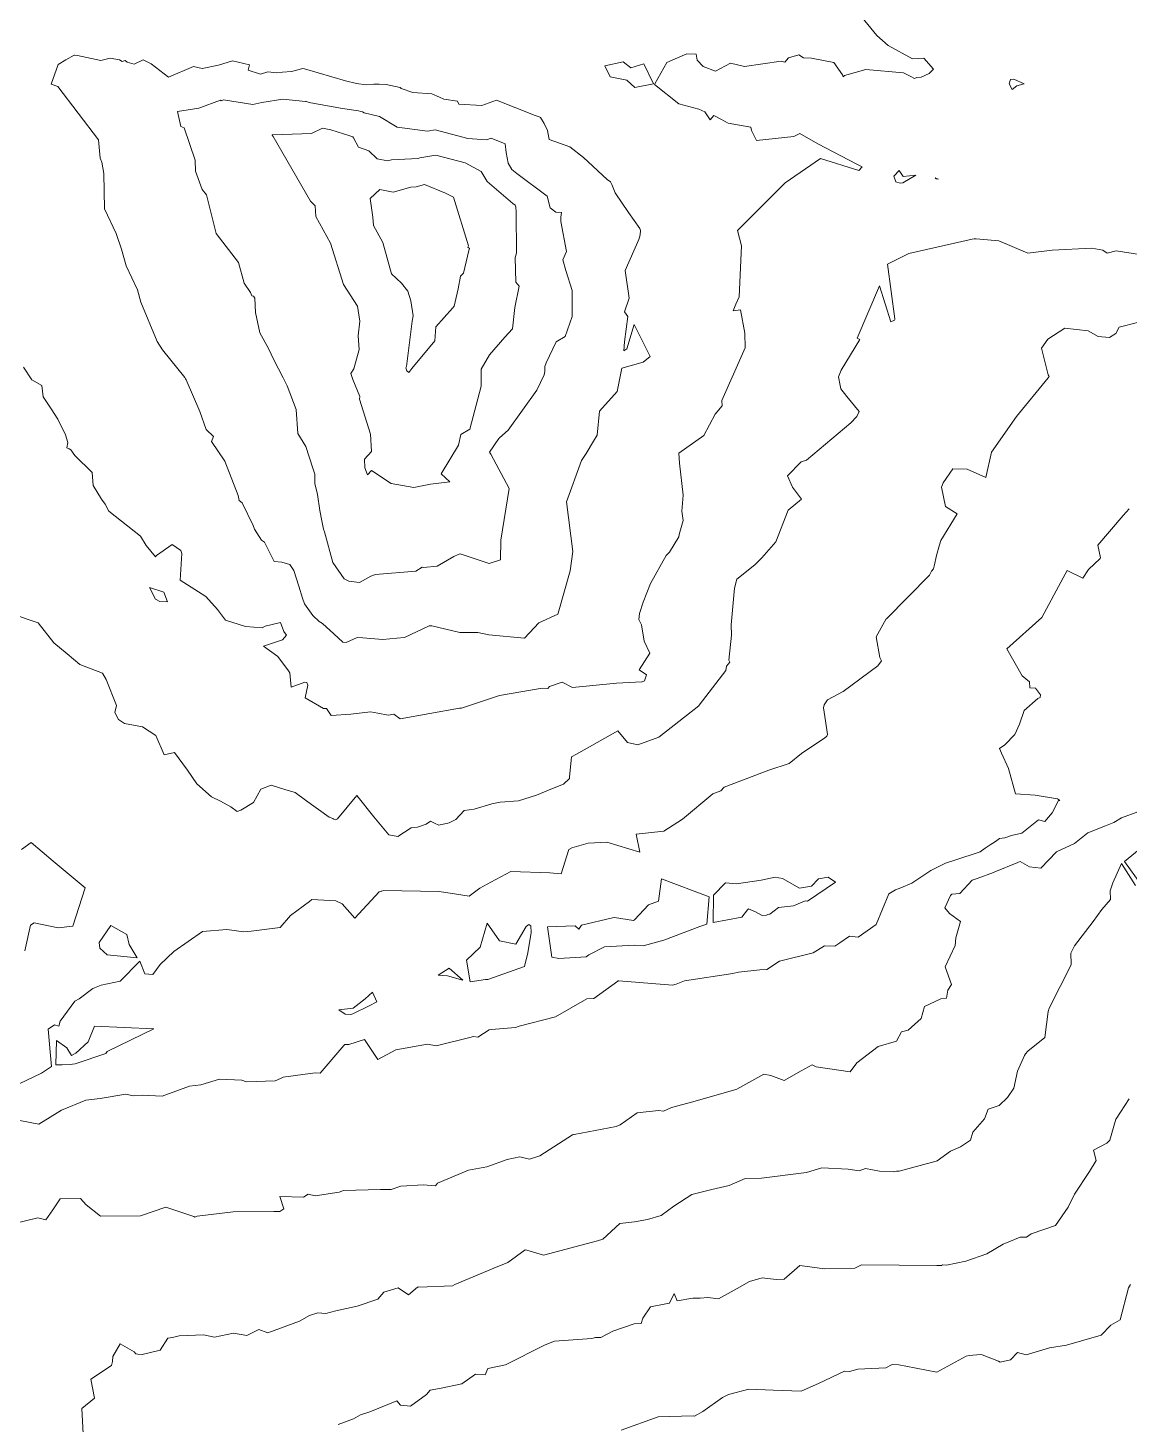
# Model space of a CAD drawing. Header units: inches. Extents: x 1412000 to 1412328, y 4931096 to 4931684.
# Drawn here: x 1412114.6 to 1412210.5, y 4931329.3 to 4931451 of the extents above; entities that cross this region are included whole.
import ezdxf

# ---------------------------------------------------------------- set-up
doc = ezdxf.new("R2010")
doc.units = ezdxf.units.IN
doc.header["$MEASUREMENT"] = 0

# ---------------------------------------------------------------- blocks, each defined once
blk = doc.blocks.new('CONTOURS')
at = {"color": 242, "lineweight": 0, "true_color": 0xcd2027}
for points in [[(1412186.71, 4931452.52), (1412188.55, 4931450.31), (1412189.54, 4931449.43), (1412191.64, 4931448.26), (1412192.64, 4931448.33), (1412193.48, 4931447.35), (1412193.09, 4931447), (1412192.41, 4931446.66), (1412192.02, 4931446.64), (1412191.84, 4931446.55), (1412191.51, 4931446.72), (1412190.86, 4931447.03), (1412187.59, 4931447.34), (1412185.73, 4931446.81), (1412185.61, 4931446.71), (1412185.55, 4931446.86), (1412184.8, 4931447.94), (1412182.87, 4931448.33), (1412182.16, 4931448.35), (1412181.76, 4931448.6), (1412180.85, 4931448.36), (1412180.52, 4931447.97), (1412180.21, 4931448.05), (1412177.03, 4931447.6), (1412175.81, 4931447.89), (1412174.5, 4931447.18), (1412173.41, 4931447.61), (1412172.89, 4931448.15), (1412172.8, 4931448.66), (1412172, 4931448.69), (1412170.99, 4931448.25), (1412170.27, 4931447.94), (1412169.21, 4931446.1), (1412169.19, 4931446.03), (1412171.31, 4931444.34), (1412173.05, 4931443.87), (1412173.56, 4931443.64), (1412174.02, 4931442.94), (1412174.34, 4931443.32), (1412174.97, 4931443.01), (1412175.61, 4931442.67), (1412177.57, 4931442.3), (1412177.62, 4931442.03), (1412178.06, 4931441.16), (1412181.32, 4931441.5), (1412181.83, 4931441.75), (1412183.4, 4931440.85), (1412186.79, 4931439.09), (1412187.27, 4931438.85), (1412186.98, 4931438.54), (1412183.65, 4931439.59), (1412180.56, 4931437.47), (1412176.42, 4931433.32), (1412176.76, 4931431.97), (1412176.55, 4931427.54), (1412176.27, 4931426.89), (1412176.04, 4931426.32), (1412176.68, 4931426.41), (1412177.06, 4931424.35), (1412177.08, 4931423.08), (1412175.04, 4931418.5), (1412175.09, 4931418.02), (1412174.48, 4931417.3), (1412173.48, 4931415.46), (1412171.31, 4931413.9), (1412171.35, 4931413.03), (1412171.69, 4931410.26), (1412171.57, 4931408.87), (1412171.69, 4931408.04), (1412171.32, 4931406.83), (1412171.29, 4931406.62), (1412170.5, 4931405.27), (1412170.21, 4931404.99), (1412168.83, 4931402.55), (1412168.21, 4931400.93), (1412167.87, 4931399.93), (1412167.82, 4931399.43), (1412168.05, 4931398.96), (1412168.29, 4931397.52), (1412168.78, 4931396.49), (1412167.86, 4931395.03), (1412168.5, 4931394.61), (1412168.31, 4931394.07), (1412168.1, 4931393.98), (1412168.07, 4931394), (1412165.86, 4931393.87), (1412162.05, 4931393.5), (1412161.15, 4931393.95), (1412160.05, 4931393.57), (1412159.89, 4931393.4), (1412159.4, 4931393.44), (1412155.69, 4931392.8), (1412152.38, 4931391.7), (1412152.38, 4931391.7), (1412152.21, 4931391.69), (1412147.04, 4931390.77), (1412146.49, 4931391.18), (1412145.99, 4931391.07), (1412145.08, 4931391.27), (1412144.45, 4931391.38), (1412142.73, 4931391.16), (1412141.01, 4931391.06), (1412140.61, 4931391.66), (1412140.35, 4931391.65), (1412138.75, 4931392.59), (1412138.99, 4931393.71), (1412138.9, 4931393.92), (1412138.72, 4931393.97), (1412137.53, 4931393.51), (1412137.42, 4931394.76), (1412137.32, 4931394.95), (1412136.39, 4931396.19), (1412135.14, 4931397.1), (1412136.8, 4931397.64), (1412137.12, 4931398.04), (1412136.89, 4931398.36), (1412136.62, 4931399.17), (1412135.27, 4931398.83), (1412135.01, 4931398.69), (1412133.56, 4931398.82), (1412131.82, 4931399.36), (1412131.13, 4931400.28), (1412130.11, 4931401.43), (1412127.87, 4931402.84), (1412128.03, 4931405.16), (1412127.92, 4931405.43), (1412127.19, 4931405.95), (1412125.81, 4931404.99), (1412125.72, 4931404.89), (1412124.9, 4931405.87), (1412124.43, 4931406.69), (1412121.66, 4931408.86), (1412121.33, 4931409.48), (1412121.01, 4931409.91), (1412120.29, 4931411.08), (1412120.22, 4931412.22), (1412118.7, 4931413.7), (1412118.35, 4931414.2), (1412118.2, 4931414.3), (1412118, 4931414.38), (1412118.09, 4931414.83), (1412117.89, 4931415.52), (1412117.22, 4931416.88), (1412116.65, 4931417.77), (1412115.94, 4931418.81), (1412115.83, 4931419.79), (1412114.95, 4931420.3), (1412114.22, 4931421.4)], [(1412213.46, 4931430.9), (1412209.39, 4931431.53), (1412208.62, 4931431.33), (1412208.22, 4931431.59), (1412207.27, 4931431.78), (1412203.81, 4931431.6), (1412201.69, 4931431.32), (1412199.17, 4931432.41), (1412197.52, 4931432.56), (1412197.21, 4931432.59), (1412197.02, 4931432.57), (1412196.84, 4931432.55), (1412191.33, 4931431.3), (1412189.47, 4931430.38), (1412190.1, 4931425.61), (1412190.11, 4931425.56), (1412190.09, 4931425.51), (1412189.77, 4931425.35), (1412188.79, 4931428.48), (1412186.82, 4931423.93), (1412187.08, 4931423.81), (1412185.43, 4931421.13), (1412185.2, 4931420.57), (1412185.35, 4931419.8), (1412185.4, 4931419.52), (1412185.92, 4931418.85), (1412187.01, 4931417.54), (1412186.79, 4931417.09), (1412186.27, 4931416.55), (1412182.41, 4931413.3), (1412181.96, 4931413.16), (1412180.78, 4931411.94), (1412181.21, 4931410.96), (1412181.98, 4931409.9), (1412180.81, 4931408.95), (1412179.76, 4931406.19), (1412178.53, 4931404.79), (1412177.92, 4931404.18), (1412176.35, 4931402.94), (1412176.14, 4931402.14), (1412175.85, 4931398.95), (1412175.89, 4931398.05), (1412175.67, 4931395.87), (1412175.75, 4931395.71), (1412175.44, 4931395.35), (1412175.41, 4931394.98), (1412173.08, 4931391.96), (1412173.05, 4931391.92), (1412173.04, 4931391.91), (1412169.57, 4931389.18), (1412167.74, 4931388.51), (1412166.83, 4931388.71), (1412165.98, 4931389.73), (1412162.4, 4931387.69), (1412161.95, 4931387.46), (1412161.78, 4931385.69), (1412161.78, 4931385.56), (1412161.27, 4931385.07), (1412160.3, 4931384.69), (1412158.9, 4931384.12), (1412157.35, 4931383.62), (1412155.73, 4931383.5), (1412155.03, 4931383.36), (1412153.48, 4931382.88), (1412152.62, 4931382.78), (1412151.88, 4931381.98), (1412151.29, 4931381.69), (1412150.41, 4931381.5), (1412150.02, 4931381.67), (1412149.68, 4931381.86), (1412149.31, 4931381.58), (1412148.55, 4931381.32), (1412148, 4931381.27), (1412146.84, 4931380.51), (1412146.05, 4931380.67), (1412144.75, 4931382.23), (1412143.26, 4931384.08), (1412141.59, 4931382.04), (1412141.39, 4931381.96), (1412141.26, 4931382.03), (1412141.16, 4931382.07), (1412140.85, 4931382.2), (1412138.78, 4931383.68), (1412137.89, 4931384.36), (1412136.99, 4931384.62), (1412135.79, 4931384.99), (1412134.89, 4931384.64), (1412134.26, 4931383.48), (1412133.15, 4931382.81), (1412132.85, 4931382.7), (1412132.28, 4931383.11), (1412131.38, 4931383.58), (1412130.6, 4931383.97), (1412129.33, 4931385.11), (1412128.51, 4931386.28), (1412127.37, 4931387.84), (1412126.49, 4931387.63), (1412125.76, 4931389.3), (1412124.59, 4931390.08), (1412123.03, 4931390.35), (1412122.51, 4931390.71), (1412122.17, 4931391.32), (1412122.33, 4931391.93), (1412121.44, 4931394.19), (1412121.11, 4931394.73), (1412119.13, 4931395.49), (1412118.02, 4931396.42), (1412116.86, 4931397.39), (1412115.52, 4931399.12), (1412114.65, 4931399.42), (1412113.02, 4931400.01)], [(1412159.26, 4931443.16), (1412159.57, 4931442.64), (1412159.87, 4931442.02), (1412160.02, 4931441.24), (1412161.8, 4931440.59), (1412163, 4931439.66), (1412165.06, 4931437.76), (1412165.34, 4931437.54), (1412165.46, 4931437.31), (1412165.77, 4931436.58), (1412166.92, 4931434.88), (1412167.9, 4931433.47), (1412167.96, 4931433.32), (1412167.93, 4931432.94), (1412167.83, 4931432.52), (1412166.64, 4931429.83), (1412166.97, 4931427.42), (1412166.57, 4931426.22), (1412166.87, 4931425.81), (1412166.58, 4931423.6), (1412166.52, 4931422.83), (1412166.78, 4931422.99), (1412167.41, 4931425.12), (1412168.33, 4931423.25), (1412168.8, 4931422.34), (1412168.21, 4931421.84), (1412166.34, 4931421.32), (1412165.94, 4931419.29), (1412164.38, 4931417.56), (1412164.18, 4931415.49), (1412163.86, 4931414.95), (1412163.23, 4931413.87), (1412162.84, 4931413.27), (1412161.53, 4931409.67), (1412162.08, 4931405.34), (1412161.85, 4931403.67), (1412160.79, 4931399.97), (1412160.77, 4931399.89), (1412160.75, 4931399.87), (1412159.12, 4931399.13), (1412158.71, 4931398.69), (1412157.86, 4931397.79), (1412154.76, 4931398.09), (1412153.8, 4931398.3), (1412152.24, 4931398.29), (1412149.79, 4931398.87), (1412149.57, 4931398.86), (1412147.42, 4931397.84), (1412146.73, 4931397.78), (1412145.53, 4931397.67), (1412143.78, 4931397.83), (1412143.28, 4931397.84), (1412142.33, 4931397.4), (1412142.03, 4931397.43), (1412141.26, 4931398.17), (1412140.28, 4931399.08), (1412139.97, 4931399.25), (1412139.44, 4931399.77), (1412138.69, 4931400.78), (1412138.52, 4931401.29), (1412138.2, 4931402.33), (1412137.78, 4931403.69), (1412137.41, 4931404.2), (1412136.74, 4931404.4), (1412136.07, 4931404.48), (1412135.21, 4931406.16), (1412134.96, 4931406.32), (1412134.35, 4931407.3), (1412134.22, 4931407.62), (1412133.26, 4931409.58), (1412133, 4931409.8), (1412132.93, 4931410.22), (1412131.75, 4931413.22), (1412130.6, 4931414.93), (1412130.77, 4931415.36), (1412130.13, 4931415.96), (1412129.6, 4931417.53), (1412128.41, 4931420.31), (1412128.35, 4931420.38), (1412128.28, 4931420.51), (1412126.34, 4931422.92), (1412125.87, 4931423.63), (1412124.44, 4931427.06), (1412124.15, 4931428.15), (1412123.16, 4931430.24), (1412122.77, 4931431.67), (1412122.3, 4931433.06), (1412121.28, 4931435.19), (1412121.23, 4931438.27), (1412121.04, 4931439.27), (1412120.92, 4931439.6), (1412120.75, 4931441.22), (1412117.21, 4931445.85), (1412116.64, 4931446.05), (1412117.24, 4931447.76), (1412117.93, 4931448.17), (1412118.63, 4931448.57), (1412118.68, 4931448.57), (1412118.93, 4931448.54), (1412120.95, 4931448.13), (1412121.79, 4931448.33), (1412122.59, 4931448.18), (1412122.81, 4931448.02), (1412123.09, 4931448.13), (1412123.27, 4931447.97), (1412123.86, 4931447.8), (1412124.66, 4931448.19), (1412125.35, 4931447.82), (1412126.85, 4931446.67), (1412129.04, 4931447.61), (1412129.8, 4931447.41), (1412131.2, 4931447.7), (1412132.44, 4931448.1), (1412133.91, 4931447.74), (1412133.8, 4931447.27), (1412134.88, 4931446.93), (1412135.52, 4931447.12), (1412136.3, 4931447.05), (1412136.79, 4931447.09), (1412137.57, 4931447.16), (1412138.57, 4931447.41), (1412138.71, 4931447.4), (1412142.28, 4931446.36), (1412143.23, 4931446.12), (1412144.07, 4931446), (1412144.73, 4931446.06), (1412145.19, 4931446.05), (1412145.81, 4931446.02), (1412147.02, 4931445.78), (1412147.12, 4931445.67), (1412148.15, 4931445.32), (1412149.78, 4931445.22), (1412150.45, 4931444.93), (1412150.84, 4931444.76), (1412152.03, 4931444.57), (1412152.15, 4931444.32), (1412154.14, 4931444.19), (1412155.43, 4931444.65), (1412158.8, 4931443.34), (1412159.15, 4931443.21), (1412159.26, 4931443.16)], [(1412165.31, 4931446.69), (1412166.77, 4931446.4), (1412167.46, 4931445.76), (1412169.1, 4931446.08), (1412168.25, 4931447.82), (1412167.11, 4931447.48), (1412166.45, 4931447.99), (1412164.86, 4931447.65), (1412165.31, 4931446.69)], [(1412200.34, 4931445.59), (1412200.08, 4931446.09), (1412200.2, 4931446.45), (1412200.48, 4931446.5), (1412201.37, 4931446.08), (1412200.74, 4931445.91), (1412200.34, 4931445.59)], [(1412156.17, 4931440.87), (1412156.27, 4931440.11), (1412156.43, 4931439.17), (1412156.77, 4931438.63), (1412157.18, 4931438.27), (1412159.83, 4931436.31), (1412160.1, 4931435.27), (1412160.58, 4931434.91), (1412161.08, 4931434.88), (1412161.04, 4931434.47), (1412161.03, 4931434.09), (1412161.52, 4931431.47), (1412161.21, 4931430.76), (1412161.47, 4931429.82), (1412162.02, 4931428.08), (1412162.02, 4931425.82), (1412161.41, 4931424.08), (1412160.62, 4931423.62), (1412159.76, 4931421.78), (1412159.62, 4931421.45), (1412159.63, 4931421.01), (1412159.58, 4931420.73), (1412158.93, 4931419.41), (1412156.45, 4931415.92), (1412155.68, 4931415.24), (1412155.67, 4931415.21), (1412155.64, 4931415.2), (1412154.82, 4931413.99), (1412154.94, 4931413.82), (1412156.52, 4931410.82), (1412155.81, 4931406.32), (1412155.77, 4931404.61), (1412154.78, 4931404.29), (1412152.61, 4931405.03), (1412152.25, 4931405.13), (1412152.08, 4931405.09), (1412151.71, 4931404.92), (1412150.26, 4931404.07), (1412149.06, 4931403.95), (1412148.95, 4931403.97), (1412148.4, 4931403.62), (1412144.88, 4931403.35), (1412144.49, 4931403.18), (1412143.5, 4931402.63), (1412142.56, 4931402.77), (1412142.17, 4931402.96), (1412141.18, 4931404.37), (1412140.43, 4931407.05), (1412140.35, 4931407.29), (1412140.22, 4931408), (1412140.04, 4931408.92), (1412139.83, 4931410.3), (1412139.6, 4931411.28), (1412139.61, 4931412.08), (1412139.42, 4931412.61), (1412138.83, 4931414.5), (1412138.59, 4931414.87), (1412138.11, 4931415.63), (1412137.99, 4931417.7), (1412137.2, 4931419.77), (1412136.84, 4931420.48), (1412136.03, 4931422.05), (1412135.56, 4931423.03), (1412134.82, 4931424.39), (1412134.43, 4931426.15), (1412134.37, 4931427.42), (1412134.26, 4931427.6), (1412134.12, 4931427.63), (1412134, 4931427.92), (1412133.46, 4931428.71), (1412132.95, 4931430.52), (1412131, 4931433.04), (1412130.16, 4931436.42), (1412129.78, 4931436.88), (1412129.21, 4931438.49), (1412129.17, 4931439.44), (1412128.23, 4931442.26), (1412127.94, 4931442.37), (1412127.65, 4931443.67), (1412129.51, 4931443.98), (1412131.4, 4931444.65), (1412131.45, 4931444.61), (1412131.64, 4931444.68), (1412134.2, 4931444.28), (1412135, 4931444.46), (1412136.81, 4931444.75), (1412138.79, 4931444.54), (1412138.88, 4931444.54), (1412139.01, 4931444.5), (1412139.25, 4931444.44), (1412142.01, 4931443.94), (1412143.39, 4931443.73), (1412143.61, 4931443.69), (1412143.74, 4931443.65), (1412143.89, 4931443.57), (1412145.22, 4931443.24), (1412146.76, 4931442.31), (1412146.77, 4931442.31), (1412146.78, 4931442.3), (1412149.41, 4931441.95), (1412150.09, 4931442.07), (1412152.94, 4931441.31), (1412154.55, 4931441.2), (1412154.96, 4931441.34), (1412156.17, 4931440.87)], [(1412154.62, 4931437.59), (1412156.85, 4931435.67), (1412157.05, 4931435.52), (1412157.1, 4931435.33), (1412157.13, 4931434.94), (1412157.16, 4931431.34), (1412157.06, 4931430.96), (1412157.11, 4931428.8), (1412157.4, 4931428.45), (1412157.03, 4931426.6), (1412156.82, 4931424.75), (1412156.14, 4931424.02), (1412154.82, 4931422.47), (1412154.1, 4931421.24), (1412154.09, 4931421.01), (1412154.08, 4931419.74), (1412153.11, 4931415.99), (1412152.32, 4931415.53), (1412152.1, 4931414.61), (1412150.59, 4931412.1), (1412151.36, 4931411.42), (1412149.68, 4931411.2), (1412148.22, 4931410.91), (1412146.24, 4931411.26), (1412144.55, 4931412.4), (1412144.19, 4931412.02), (1412143.95, 4931412.64), (1412143.92, 4931413.4), (1412144.55, 4931414.04), (1412144.44, 4931415.57), (1412143.48, 4931418.62), (1412143.51, 4931418.84), (1412142.9, 4931420.34), (1412142.73, 4931420.84), (1412143.01, 4931421.26), (1412143.45, 4931422.94), (1412143.38, 4931424.14), (1412143.51, 4931425.4), (1412143.32, 4931426.72), (1412142.11, 4931428.6), (1412140.96, 4931432.21), (1412139.7, 4931434.54), (1412139.62, 4931435.45), (1412139.23, 4931435.87), (1412135.97, 4931441.49), (1412135.89, 4931441.6), (1412135.88, 4931441.64), (1412135.9, 4931441.64), (1412135.91, 4931441.65), (1412135.92, 4931441.64), (1412135.95, 4931441.65), (1412139.32, 4931441.77), (1412140.26, 4931442.21), (1412141, 4931442.08), (1412142.66, 4931441.56), (1412142.91, 4931441.47), (1412142.96, 4931441.38), (1412143.39, 4931440.57), (1412144.29, 4931440.24), (1412145.04, 4931439.55), (1412145.93, 4931439.37), (1412146.28, 4931439.47), (1412148.6, 4931439.59), (1412148.76, 4931439.63), (1412150.13, 4931439.88), (1412152.7, 4931439.19), (1412154.08, 4931438.46), (1412154.62, 4931437.59)], [(1412190.21, 4931437.55), (1412190.03, 4931438.04), (1412190.48, 4931438.53), (1412190.85, 4931438.02), (1412191.93, 4931438.13), (1412190.82, 4931437.46), (1412190.59, 4931437.43), (1412190.21, 4931437.55)], [(1412151.67, 4931436.2), (1412152.99, 4931431.98), (1412152.93, 4931431.85), (1412153.06, 4931431.74), (1412153.01, 4931431.56), (1412152.56, 4931429.6), (1412152.28, 4931429.32), (1412152.07, 4931428.24), (1412151.75, 4931426.71), (1412151.59, 4931426.54), (1412150.15, 4931424.91), (1412150.05, 4931423.71), (1412148.05, 4931421.3), (1412147.78, 4931420.95), (1412147.61, 4931421.07), (1412147.58, 4931421.16), (1412147.52, 4931421.35), (1412147.59, 4931421.47), (1412148.07, 4931425.42), (1412148.16, 4931425.86), (1412147.96, 4931427.17), (1412147.71, 4931428.02), (1412147.15, 4931428.71), (1412146.27, 4931429.54), (1412145.51, 4931432.25), (1412144.71, 4931433.73), (1412144.64, 4931434.48), (1412144.41, 4931436.11), (1412145.25, 4931436.89), (1412146.41, 4931436.65), (1412147.96, 4931437.07), (1412148.42, 4931437.1), (1412149.15, 4931437.31), (1412150.99, 4931436.57), (1412151.67, 4931436.2)], [(1412193.71, 4931437.81), (1412193.62, 4931437.89), (1412193.74, 4931437.84), (1412193.93, 4931437.77), (1412193.72, 4931437.8), (1412193.71, 4931437.81)], [(1412212.83, 4931425.71), (1412209.66, 4931424.88), (1412209.35, 4931424.33), (1412208.81, 4931423.98), (1412207.82, 4931424.07), (1412206.94, 4931424.56), (1412204.93, 4931424.81), (1412203.45, 4931423.83), (1412202.9, 4931423.07), (1412203.48, 4931420.74), (1412203.55, 4931420.58), (1412203.46, 4931420.47), (1412200.7, 4931417.11), (1412198.52, 4931413.99), (1412198.03, 4931411.8), (1412196.4, 4931412.51), (1412195.16, 4931412.55), (1412194.31, 4931411.33), (1412194.17, 4931410.95), (1412194.52, 4931409.27), (1412195.53, 4931408.62), (1412194.12, 4931406.31), (1412194, 4931405.92), (1412193.74, 4931404.98), (1412193.53, 4931404.07), (1412193.47, 4931403.82), (1412193.31, 4931403.63), (1412193.13, 4931403.27), (1412189.39, 4931399.48), (1412189.36, 4931399.49), (1412188.48, 4931397.92), (1412188.8, 4931396.1), (1412188.94, 4931395.83), (1412188.63, 4931395.38), (1412185.62, 4931393.15), (1412184.24, 4931392.41), (1412183.97, 4931391.97), (1412183.89, 4931391.71), (1412184.08, 4931390.59), (1412184.26, 4931389.4), (1412184.18, 4931389.26), (1412184.03, 4931389.1), (1412181.99, 4931387.74), (1412180.9, 4931386.87), (1412179.14, 4931386.3), (1412175.26, 4931384.8), (1412174.96, 4931384.48), (1412174.27, 4931384.22), (1412171.63, 4931382.02), (1412170, 4931380.99), (1412167.6, 4931380.71), (1412167.9, 4931379.16), (1412165.02, 4931380.02), (1412163.42, 4931379.93), (1412161.97, 4931379.53), (1412161.73, 4931379.38), (1412161.06, 4931377.27), (1412160.07, 4931377.34), (1412156.68, 4931377.47), (1412154.94, 4931376.53), (1412153.96, 4931376.01), (1412153.04, 4931375.3), (1412151.39, 4931375.57), (1412150.39, 4931375.73), (1412145.58, 4931375.8), (1412145.45, 4931375.76), (1412145.39, 4931375.75), (1412145.19, 4931375.7), (1412143.09, 4931373.4), (1412141.99, 4931374.64), (1412141.44, 4931374.9), (1412139.33, 4931375.01), (1412139.15, 4931374.84), (1412137.47, 4931373.62), (1412136.58, 4931372.58), (1412134.07, 4931372.26), (1412133.43, 4931372.22), (1412131.94, 4931372.41), (1412129.83, 4931372.25), (1412127.33, 4931370.5), (1412126.14, 4931369.36), (1412125.48, 4931368.49), (1412124.81, 4931368.54), (1412124.36, 4931369.66), (1412122.66, 4931367.92), (1412121, 4931367.56), (1412120.27, 4931367.27), (1412119.07, 4931366.38), (1412118.7, 4931366.17), (1412117.41, 4931364.42), (1412117.32, 4931363.99), (1412116.92, 4931364.1), (1412116.39, 4931363.73), (1412116.58, 4931361.43), (1412116.68, 4931360.47), (1412115.81, 4931359.89), (1412113.24, 4931358.68)], [(1412210.53, 4931409.07), (1412210.01, 4931408.47), (1412207.8, 4931405.88), (1412208.02, 4931404.78), (1412207.99, 4931404.73), (1412206.99, 4931403.76), (1412206.48, 4931403.03), (1412205.12, 4931403.7), (1412204.78, 4931403.04), (1412202.91, 4931399.58), (1412199.87, 4931396.87), (1412201.2, 4931394.52), (1412201.83, 4931394), (1412201.87, 4931393.47), (1412202.36, 4931393.44), (1412202.8, 4931392.85), (1412202.78, 4931392.61), (1412202.56, 4931392.53), (1412201.37, 4931391.49), (1412200.96, 4931390.31), (1412200.56, 4931389.39), (1412199.7, 4931388.5), (1412199.23, 4931388.17), (1412199.39, 4931387.77), (1412200.02, 4931386.45), (1412200.63, 4931384.24), (1412202.34, 4931384.11), (1412204.29, 4931383.79), (1412204.36, 4931383.73), (1412204.49, 4931383.65), (1412204.37, 4931383.64), (1412203.83, 4931382.58), (1412203.19, 4931381.82), (1412202.64, 4931381.96), (1412201.18, 4931380.79), (1412200.28, 4931380.61), (1412199.68, 4931380.41), (1412199.24, 4931380.35), (1412198.89, 4931380.07), (1412198.42, 4931379.8), (1412197.97, 4931379.51), (1412197.56, 4931379.18), (1412195.33, 4931378.45), (1412194.53, 4931378.18), (1412193.25, 4931377.54), (1412191.6, 4931376.45), (1412190.64, 4931376.05), (1412190.17, 4931375.88), (1412189.59, 4931375.53), (1412188.49, 4931372.84), (1412186.91, 4931371.74), (1412186.18, 4931371.84), (1412185.32, 4931371.26), (1412184.89, 4931370.97), (1412184, 4931371), (1412183.01, 4931370.37), (1412180.07, 4931369.66), (1412178.96, 4931368.92), (1412178.35, 4931368.9), (1412176.5, 4931368.68), (1412176.01, 4931368.59), (1412171.81, 4931367.94), (1412171.08, 4931367.66), (1412170.75, 4931367.57), (1412166.08, 4931367.94), (1412166.02, 4931367.94), (1412165.98, 4931367.92), (1412163.91, 4931366.41), (1412163.28, 4931366.37), (1412160.56, 4931364.81), (1412157.39, 4931363.99), (1412157.08, 4931363.88), (1412154.98, 4931363.7), (1412154.79, 4931363.68), (1412153.79, 4931363.02), (1412153.42, 4931363.08), (1412153.11, 4931363), (1412150.16, 4931362.27), (1412149.4, 4931362.42), (1412146.65, 4931361.93), (1412145.08, 4931361.08), (1412143.94, 4931362.83), (1412142.55, 4931362.38), (1412142.21, 4931362.4), (1412142.12, 4931362.3), (1412140.06, 4931359.9), (1412139.62, 4931359.93), (1412136.85, 4931359.56), (1412136.6, 4931359.44), (1412136.16, 4931359.23), (1412133.66, 4931359.14), (1412133.24, 4931359.27), (1412131.3, 4931359.38), (1412129.68, 4931358.88), (1412128.7, 4931358.76), (1412126.3, 4931357.88), (1412124.55, 4931357.99), (1412123.77, 4931357.93), (1412123.15, 4931358.06), (1412120.91, 4931357.69), (1412119.66, 4931357.54), (1412117.55, 4931356.66), (1412115.57, 4931355.45), (1412110.44, 4931356.44)], [(1412211.27, 4931382.67), (1412209.85, 4931382.13), (1412209.2, 4931381.74), (1412208.45, 4931381.44), (1412206.91, 4931380.82), (1412205.75, 4931379.89), (1412204.2, 4931379.17), (1412202.83, 4931377.76), (1412201.85, 4931377.88), (1412201.04, 4931378.33), (1412200.88, 4931378.28), (1412200.84, 4931378.25), (1412198.82, 4931377.42), (1412198.71, 4931377.37), (1412197.28, 4931376.86), (1412196.85, 4931376.72), (1412195.77, 4931375.56), (1412195.09, 4931375.49), (1412194.95, 4931375.36), (1412194.47, 4931374.29), (1412194.88, 4931373.8), (1412195.84, 4931373.1), (1412195.44, 4931371.67), (1412195.37, 4931371.02), (1412194.49, 4931369.15), (1412195.05, 4931367.62), (1412194.74, 4931367.12), (1412194.61, 4931366.42), (1412194.12, 4931366.38), (1412192.71, 4931365.69), (1412192.42, 4931364.65), (1412191.27, 4931363.63), (1412190.7, 4931363.49), (1412190.27, 4931362.68), (1412188.66, 4931362.22), (1412186.8, 4931360.79), (1412186.22, 4931360.01), (1412183.26, 4931360.45), (1412182.92, 4931360.61), (1412181.97, 4931360.11), (1412180.47, 4931359.25), (1412179.32, 4931359.7), (1412178.71, 4931359.8), (1412176.34, 4931358.51), (1412176.26, 4931358.47), (1412172.53, 4931357.41), (1412170.67, 4931356.89), (1412169.96, 4931356.58), (1412169.52, 4931356.65), (1412167.66, 4931356.45), (1412166.2, 4931355.38), (1412165.85, 4931355.25), (1412162.2, 4931354.56), (1412162.14, 4931354.56), (1412162.03, 4931354.51), (1412159.2, 4931352.7), (1412158.31, 4931352.41), (1412157.46, 4931352.6), (1412156.34, 4931352.37), (1412154.57, 4931351.74), (1412152.97, 4931351.44), (1412150.29, 4931350.3), (1412150.12, 4931350.08), (1412149.04, 4931350.16), (1412147.1, 4931350.06), (1412146.26, 4931349.75), (1412145.33, 4931349.75), (1412142.1, 4931349.67), (1412141.73, 4931349.53), (1412139.64, 4931349.22), (1412139.02, 4931349.36), (1412138.62, 4931349.08), (1412136.54, 4931349.16), (1412136.91, 4931348.07), (1412136.56, 4931347.83), (1412136.04, 4931347.84), (1412132.49, 4931347.8), (1412129.36, 4931347.43), (1412129.15, 4931347.34), (1412129.05, 4931347.4), (1412126.63, 4931348.23), (1412124.43, 4931347.47), (1412120.93, 4931347.45), (1412119.68, 4931348.42), (1412119.2, 4931348.98), (1412117.41, 4931348.96), (1412116.77, 4931347.99), (1412116.17, 4931347.11), (1412115.49, 4931347.29), (1412113.44, 4931346.81)], [(1412126.77, 4931400.95), (1412126.09, 4931400.98), (1412125.73, 4931401.18), (1412125.21, 4931402.22), (1412126.45, 4931401.79), (1412126.77, 4931400.95)], [(1412211.38, 4931379.37), (1412210.11, 4931378.33), (1412211.54, 4931376.37)], [(1412211.08, 4931376.25), (1412209.86, 4931378.15), (1412209.1, 4931376.49), (1412208.86, 4931375.77), (1412208.91, 4931375.02), (1412208.13, 4931374.15), (1412207.38, 4931373.1), (1412205.76, 4931370.98), (1412205.45, 4931370.35), (1412205.48, 4931369.4), (1412205.46, 4931369.33), (1412203.56, 4931365.55), (1412203.48, 4931365.27), (1412203.18, 4931363), (1412201.69, 4931361.8), (1412201.5, 4931361.59), (1412201.41, 4931361.43), (1412200.79, 4931360.07), (1412200.49, 4931358.59), (1412199.92, 4931357.76), (1412199.19, 4931357.08), (1412198.67, 4931356.9), (1412198.24, 4931356.77), (1412197.93, 4931355.93), (1412196.9, 4931354.75), (1412196.71, 4931354.05), (1412195.84, 4931353.49), (1412194.97, 4931353.09), (1412193.8, 4931352.27), (1412193.52, 4931352.17), (1412193.4, 4931352.13), (1412190.5, 4931351.35), (1412190.27, 4931351.35), (1412189.98, 4931351.3), (1412188.77, 4931351.37), (1412187.55, 4931351.59), (1412187.02, 4931351.39), (1412186.04, 4931351.54), (1412183.76, 4931351.65), (1412182.42, 4931351.23), (1412178.51, 4931350.74), (1412177.07, 4931350.73), (1412175.69, 4931350.12), (1412174.19, 4931349.76), (1412172.43, 4931349.31), (1412170.87, 4931348.3), (1412169.77, 4931347.49), (1412168.56, 4931347.15), (1412167.44, 4931346.95), (1412166.17, 4931346.8), (1412164.68, 4931345.44), (1412164.23, 4931345.28), (1412159.51, 4931344.04), (1412158.06, 4931344.47), (1412157.93, 4931344.49), (1412156.4, 4931343.4), (1412155.18, 4931342.91), (1412151.78, 4931341.47), (1412151.6, 4931341.37), (1412148.65, 4931341.26), (1412148.6, 4931341.27), (1412148.55, 4931341.24), (1412147.76, 4931340.58), (1412146.86, 4931341.19), (1412145.6, 4931340.82), (1412145.1, 4931340.2), (1412143.29, 4931339.6), (1412141.43, 4931339.2), (1412140.55, 4931338.96), (1412139.87, 4931339), (1412139.15, 4931338.77), (1412138.26, 4931338.3), (1412135.52, 4931337.27), (1412134.71, 4931337.57), (1412133.67, 4931337.05), (1412132.53, 4931337.24), (1412130.86, 4931336.88), (1412129.9, 4931337.1), (1412127.78, 4931337.02), (1412127.22, 4931336.87), (1412126.79, 4931336.81), (1412126.13, 4931335.75), (1412124.55, 4931335.38), (1412124.18, 4931335.4), (1412124.02, 4931335.44), (1412123.86, 4931335.63), (1412122.65, 4931336.32), (1412122.02, 4931335.2), (1412121.98, 4931334.76), (1412121.88, 4931334.44), (1412120.09, 4931333.23), (1412120.4, 4931331.59), (1412119.32, 4931330.68), (1412119.42, 4931328.47)], [(1412114.34, 4931370.54), (1412114.85, 4931372.79), (1412115.16, 4931373), (1412117.24, 4931372.57), (1412118.53, 4931372.7), (1412119.59, 4931376.03), (1412116.81, 4931378.35), (1412114.91, 4931379.98), (1412114.06, 4931379.38)], [(1412210.52, 4931357.66), (1412209.38, 4931355.91), (1412209.37, 4931355.9), (1412208.83, 4931354.06), (1412208.59, 4931353.81), (1412207.43, 4931353.19), (1412207.64, 4931352.29), (1412207.07, 4931351.32), (1412205.77, 4931349.34), (1412205.21, 4931348.23), (1412204.12, 4931346.61), (1412202, 4931345.91), (1412201.59, 4931345.62), (1412201.02, 4931345.61), (1412199.54, 4931345.01), (1412198.13, 4931344.14), (1412196.31, 4931343.51), (1412194.6, 4931343.17), (1412194.27, 4931343.19), (1412194.17, 4931343.14), (1412193.77, 4931343.14), (1412187.21, 4931343.21), (1412186.62, 4931342.91), (1412184, 4931342.85), (1412181.84, 4931343.13), (1412180.47, 4931341.94), (1412179.77, 4931341.91), (1412178.55, 4931342.05), (1412177.47, 4931341.73), (1412176.37, 4931341.14), (1412174.75, 4931340.24), (1412173.83, 4931340.34), (1412173.15, 4931340.3), (1412172.52, 4931340.3), (1412171.16, 4931340.06), (1412170.91, 4931340.71), (1412170.5, 4931339.85), (1412170.03, 4931339.78), (1412168.83, 4931339.54), (1412168.18, 4931338.55), (1412168.03, 4931338.09), (1412167.42, 4931338.05), (1412165.55, 4931337.42), (1412164.51, 4931336.86), (1412164.04, 4931336.87), (1412163.72, 4931336.79), (1412160.47, 4931336.56), (1412159.65, 4931336.23), (1412156.22, 4931334.47), (1412154.67, 4931334.17), (1412154.45, 4931333.6), (1412153.6, 4931333.67), (1412152.4, 4931332.84), (1412150.46, 4931332.42), (1412149.66, 4931332.28), (1412149.34, 4931331.91), (1412147.94, 4931330.87), (1412147.07, 4931330.96), (1412146.74, 4931331.36), (1412144.38, 4931330.4), (1412143.59, 4931330.14), (1412142.97, 4931329.78), (1412141.63, 4931329.29)], [(1412162.84, 4931372.78), (1412165.52, 4931373.43), (1412165.7, 4931373.46), (1412167.34, 4931373.2), (1412167.45, 4931373.24), (1412168.67, 4931374.57), (1412169.54, 4931374.87), (1412169.8, 4931376.83), (1412173.93, 4931375.27), (1412173.74, 4931372.87), (1412173.12, 4931372.67), (1412170.01, 4931371.49), (1412168.2, 4931370.99), (1412167.41, 4931371.05), (1412164.84, 4931370.9), (1412163.46, 4931370.2), (1412163.23, 4931370.03), (1412160.86, 4931369.88), (1412160.23, 4931369.99), (1412159.85, 4931372.64), (1412162.26, 4931372.74), (1412162.6, 4931372.45), (1412162.84, 4931372.78)], [(1412180.33, 4931376.86), (1412181.81, 4931376.01), (1412182.87, 4931376.18), (1412183.47, 4931376.82), (1412184.3, 4931376.96), (1412184.94, 4931376.52), (1412184.14, 4931375.97), (1412182.5, 4931374.89), (1412182.31, 4931374.9), (1412181.29, 4931374.47), (1412179.97, 4931374.34), (1412179.23, 4931373.75), (1412179.04, 4931373.72), (1412178.95, 4931373.65), (1412178.57, 4931373.64), (1412177.97, 4931373.95), (1412177.36, 4931374.2), (1412177.27, 4931374.11), (1412176.79, 4931373.49), (1412174.29, 4931373.03), (1412174.31, 4931375.41), (1412175.36, 4931376.49), (1412176.32, 4931376.39), (1412178.47, 4931376.72), (1412179.68, 4931376.97), (1412180.33, 4931376.86)], [(1412121.84, 4931372.75), (1412120.83, 4931371.28), (1412120.87, 4931370.77), (1412121.52, 4931370.2), (1412124.14, 4931369.95), (1412123.42, 4931371.11), (1412123.24, 4931371.97), (1412121.84, 4931372.75)], [(1412158.41, 4931372.74), (1412158.43, 4931372.16), (1412158.14, 4931370.37), (1412157.86, 4931369.2), (1412154.67, 4931368.06), (1412154.47, 4931368.04), (1412153.12, 4931367.86), (1412152.8, 4931369.74), (1412153.99, 4931370.86), (1412154.62, 4931372.97), (1412155.69, 4931371.42), (1412157.12, 4931371.14), (1412158, 4931372.68), (1412158.24, 4931372.84), (1412158.41, 4931372.74)], [(1412210.63, 4931341.49), (1412210.45, 4931341.2), (1412209.74, 4931338.4), (1412208.92, 4931337.95), (1412208.09, 4931337.07), (1412205.07, 4931336.21), (1412203.59, 4931335.96), (1412201.56, 4931335.35), (1412200.8, 4931335.55), (1412200.19, 4931334.91), (1412199.29, 4931334.71), (1412199.15, 4931334.8), (1412197.72, 4931335.35), (1412197.58, 4931335.39), (1412196.6, 4931335.29), (1412196.34, 4931335.25), (1412193.77, 4931333.85), (1412191.06, 4931334.38), (1412190.45, 4931334.49), (1412189.89, 4931334.5), (1412189.34, 4931334.22), (1412186.88, 4931334.11), (1412186.17, 4931333.9), (1412185.73, 4931333.94), (1412183.48, 4931332.87), (1412181.96, 4931332.18), (1412179.52, 4931332.28), (1412177.41, 4931332.35), (1412175.63, 4931331.89), (1412175.11, 4931331.64), (1412173.38, 4931330.43), (1412172.68, 4931330.02), (1412172.54, 4931330.03), (1412169.49, 4931329.94), (1412166.27, 4931328.8)], [(1412151.16, 4931368.37), (1412150.33, 4931368.43), (1412151.3, 4931369.05), (1412152.5, 4931367.99), (1412151.16, 4931368.37)], [(1412141.7, 4931365.4), (1412142.94, 4931365.56), (1412143.98, 4931366.37), (1412144.62, 4931366.95), (1412145, 4931366.11), (1412144.34, 4931365.75), (1412142.9, 4931365.06), (1412142.73, 4931365.01), (1412142.24, 4931365.04), (1412141.7, 4931365.4)], [(1412117.59, 4931360.62), (1412117.05, 4931360.62), (1412117.09, 4931362.74), (1412117.99, 4931362.1), (1412118.4, 4931361.44), (1412118.79, 4931361.64), (1412119.86, 4931362.63), (1412120.42, 4931363.99), (1412125.59, 4931363.77), (1412121.53, 4931361.77), (1412121.41, 4931361.6), (1412118.73, 4931360.71), (1412118.5, 4931360.67), (1412118.36, 4931360.66), (1412117.59, 4931360.62)]]:
    blk.add_lwpolyline(points, dxfattribs=at)

msp = doc.modelspace()

# ---------------------------------------------------------------- block references
msp.add_blockref('CONTOURS', (0, 0))

doc.saveas('drawing.dxf')
